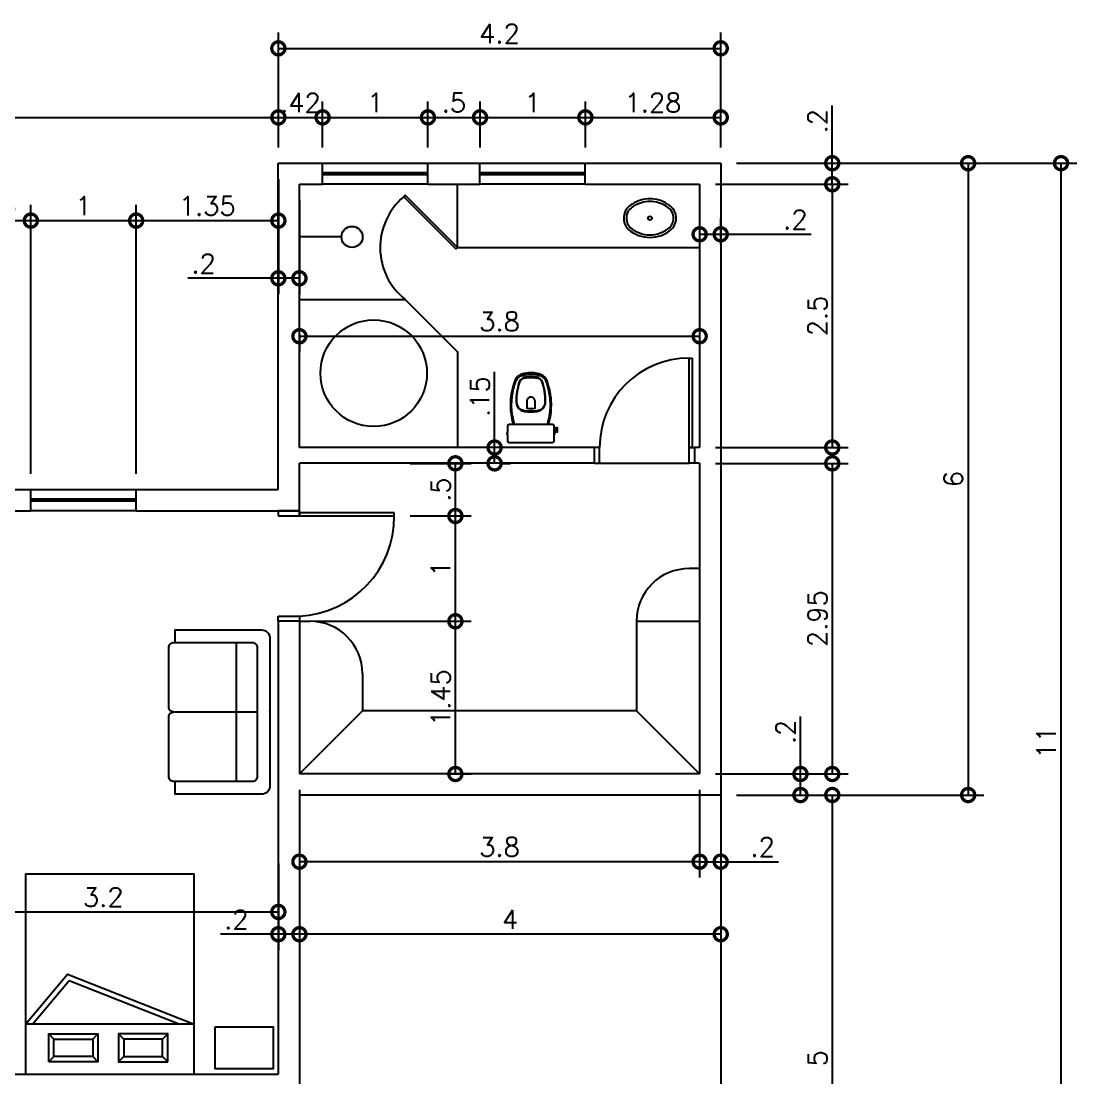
# Model space of a CAD drawing. Extents: x 0 to 62.2, y 0 to 29.7.
# Drawn here: x 12 to 22.03, y 5.88 to 15.92 of the extents above; entities that cross this region are included whole.
import ezdxf

# ---------------------------------------------------------------- set-up
doc = ezdxf.new("R2010")
doc.units = 0
doc.header["$LTSCALE"] = 2
doc.header["$MEASUREMENT"] = 0
doc.layers.get('0').update_dxf_attribs({"linetype": 'CONTINUOUS'})
doc.layers.get('DEFPOINTS').update_dxf_attribs({"linetype": 'CONTINUOUS'})
for name, color, linetype in [('BANCADA', 3, 'CONTINUOUS'), ('DIM1', 1, 'CONTINUOUS'), ('DIM100', 1, 'CONTINUOUS'), ('EQUIP', 9, 'CONTINUOUS'), ('JANELAS', 4, 'CONTINUOUS'), ('PAREDE', 7, 'CONTINUOUS'), ('PORTAS', 2, 'CONTINUOUS')]:
    doc.layers.add(name, color=color, linetype=linetype)
doc.styles.add('CLICKAD', font='romans.shx')
doc.dimstyles.new('CLICKAD', dxfattribs={"dimscale": 0.1, "dimtxt": 1.8, "dimasz": 2.5, "dimexe": 1.5, "dimexo": 1.5, "dimgap": 0.5, "dimtad": 1, "dimzin": 12, "dimtxsty": 'CLICKAD', "dimblk1": 'DOTSMALL', "dimblk2": 'DOTSMALL', "dimsah": 1, "dimcen": 1, "dimclrt": 3, "dimazin": 3, "dimtp": 0.01, "dimtm": 0.02, "dimtfac": 1, "dimtmove": 0, "dimatfit": 3, "dimtolj": 1, "dimtzin": 0})

# ---------------------------------------------------------------- blocks, each defined once
blk = doc.blocks.new('_DOTSMALL')
at = {"color": 0, "linetype": 'BYBLOCK', "ltscale": 0.05, "const_width": 0.5}
blk.add_lwpolyline([(-0.0625, 0, 1), (0.0625, 0, 1)], format="xyb", close=True, dxfattribs=at)
blk = doc.blocks.new('*D207')
at = {"layer": 'DEFPOINTS', "color": 0}
for p in [(18.645, 14.57), (19.704, 14.57), (18.445, 14.37)]:
    blk.add_point(p, dxfattribs=at)
at = {"layer": 'DIM1', "color": 0}
for p, q in [((19.704, 14.57), (19.704, 15.117)), ((18.795, 14.57), (19.854, 14.57)), ((19.704, 14.37), (19.704, 14.57)), ((18.595, 14.37), (19.854, 14.37))]:
    blk.add_line(p, q, dxfattribs=at)
at = {"layer": 'DIM1', "color": 0, "xscale": 0.25, "yscale": 0.25, "zscale": 0.25}
for p, rotation in [((19.704, 14.57), 90), ((19.704, 14.37), 270)]:
    blk.add_blockref('_DOTSMALL', p, dxfattribs=dict(at, rotation=rotation))
at = {"layer": 'DIM1', "color": 3, "insert": (19.564, 14.969), "char_height": 0.18, "attachment_point": 5, "rotation": 90, "style": 'CLICKAD'}
blk.add_mtext('\\A1;.2', dxfattribs=at)
blk = doc.blocks.new('*D37')
at = {"color": 0, "linetype": 'BYBLOCK', "ltscale": 0.05}
for p, q in [((17.36, 13.099), (17.36, 13.534)), ((18.645, 13.099), (18.645, 13.534)), ((17.36, 13.384), (18.645, 13.384))]:
    blk.add_line(p, q, dxfattribs=at)
at = {"layer": 'DEFPOINTS', "color": 0, "linetype": 'BYBLOCK', "ltscale": 0.05}
for p in [(18.645, 13.384), (17.36, 12.949), (18.645, 12.949)]:
    blk.add_point(p, dxfattribs=at)
at = {"color": 0, "linetype": 'BYBLOCK', "ltscale": 0.05, "xscale": 0.25, "yscale": 0.25, "zscale": 0.25, "rotation": 180}
blk.add_blockref('_DOTSMALL', (17.36, 13.384), dxfattribs=at)
at = {"color": 0, "linetype": 'BYBLOCK', "ltscale": 0.05, "xscale": 0.25, "yscale": 0.25, "zscale": 0.25}
blk.add_blockref('_DOTSMALL', (18.645, 13.384), dxfattribs=at)
at = {"color": 3, "linetype": 'BYBLOCK', "ltscale": 0.05, "insert": (18.002, 13.524), "char_height": 0.18, "attachment_point": 5, "style": 'CLICKAD'}
blk.add_mtext('\\A1;1.28', dxfattribs=at)
blk = doc.blocks.new('*D36')
at = {"color": 0, "linetype": 'BYBLOCK', "ltscale": 0.05}
for p, q in [((16.36, 13.099), (16.36, 13.534)), ((17.36, 13.099), (17.36, 13.534)), ((16.36, 13.384), (17.36, 13.384))]:
    blk.add_line(p, q, dxfattribs=at)
at = {"layer": 'DEFPOINTS', "color": 0, "linetype": 'BYBLOCK', "ltscale": 0.05}
for p in [(17.36, 13.384), (16.36, 12.949), (17.36, 12.949)]:
    blk.add_point(p, dxfattribs=at)
at = {"color": 0, "linetype": 'BYBLOCK', "ltscale": 0.05, "xscale": 0.25, "yscale": 0.25, "zscale": 0.25, "rotation": 180}
blk.add_blockref('_DOTSMALL', (16.36, 13.384), dxfattribs=at)
at = {"color": 0, "linetype": 'BYBLOCK', "ltscale": 0.05, "xscale": 0.25, "yscale": 0.25, "zscale": 0.25}
blk.add_blockref('_DOTSMALL', (17.36, 13.384), dxfattribs=at)
at = {"color": 3, "linetype": 'BYBLOCK', "ltscale": 0.05, "insert": (16.86, 13.524), "char_height": 0.18, "attachment_point": 5, "style": 'CLICKAD'}
blk.add_mtext('\\A1;1', dxfattribs=at)
blk = doc.blocks.new('*D35')
at = {"color": 0, "linetype": 'BYBLOCK', "ltscale": 0.05}
for p, q in [((15.865, 13.099), (15.865, 13.534)), ((16.36, 13.099), (16.36, 13.534)), ((15.865, 13.384), (16.36, 13.384))]:
    blk.add_line(p, q, dxfattribs=at)
at = {"layer": 'DEFPOINTS', "color": 0, "linetype": 'BYBLOCK', "ltscale": 0.05}
for p in [(16.36, 13.384), (15.865, 12.949), (16.36, 12.949)]:
    blk.add_point(p, dxfattribs=at)
at = {"color": 0, "linetype": 'BYBLOCK', "ltscale": 0.05, "xscale": 0.25, "yscale": 0.25, "zscale": 0.25, "rotation": 180}
blk.add_blockref('_DOTSMALL', (15.865, 13.384), dxfattribs=at)
at = {"color": 0, "linetype": 'BYBLOCK', "ltscale": 0.05, "xscale": 0.25, "yscale": 0.25, "zscale": 0.25}
blk.add_blockref('_DOTSMALL', (16.36, 13.384), dxfattribs=at)
at = {"color": 3, "linetype": 'BYBLOCK', "ltscale": 0.05, "insert": (16.112, 13.524), "char_height": 0.18, "attachment_point": 5, "style": 'CLICKAD'}
blk.add_mtext('\\A1;.5', dxfattribs=at)
blk = doc.blocks.new('*D34')
at = {"color": 0, "linetype": 'BYBLOCK', "ltscale": 0.05}
for p, q in [((14.865, 13.099), (14.865, 13.534)), ((15.865, 13.099), (15.865, 13.534)), ((14.865, 13.384), (15.865, 13.384))]:
    blk.add_line(p, q, dxfattribs=at)
at = {"layer": 'DEFPOINTS', "color": 0, "linetype": 'BYBLOCK', "ltscale": 0.05}
for p in [(15.865, 13.384), (14.865, 12.949), (15.865, 12.949)]:
    blk.add_point(p, dxfattribs=at)
at = {"color": 0, "linetype": 'BYBLOCK', "ltscale": 0.05, "xscale": 0.25, "yscale": 0.25, "zscale": 0.25, "rotation": 180}
blk.add_blockref('_DOTSMALL', (14.865, 13.384), dxfattribs=at)
at = {"color": 0, "linetype": 'BYBLOCK', "ltscale": 0.05, "xscale": 0.25, "yscale": 0.25, "zscale": 0.25}
blk.add_blockref('_DOTSMALL', (15.865, 13.384), dxfattribs=at)
at = {"color": 3, "linetype": 'BYBLOCK', "ltscale": 0.05, "insert": (15.365, 13.524), "char_height": 0.18, "attachment_point": 5, "style": 'CLICKAD'}
blk.add_mtext('\\A1;1', dxfattribs=at)
blk = doc.blocks.new('*D33')
at = {"color": 0, "linetype": 'BYBLOCK', "ltscale": 0.05}
for p, q in [((14.445, 14.72), (14.445, 15.155)), ((14.865, 14.72), (14.865, 15.155)), ((14.445, 15.005), (14.865, 15.005))]:
    blk.add_line(p, q, dxfattribs=at)
at = {"layer": 'DEFPOINTS', "color": 0, "linetype": 'BYBLOCK', "ltscale": 0.05}
for p in [(14.865, 15.005), (14.445, 14.57), (14.865, 14.57)]:
    blk.add_point(p, dxfattribs=at)
at = {"color": 0, "linetype": 'BYBLOCK', "ltscale": 0.05, "xscale": 0.25, "yscale": 0.25, "zscale": 0.25, "rotation": 180}
blk.add_blockref('_DOTSMALL', (14.445, 15.005), dxfattribs=at)
at = {"color": 0, "linetype": 'BYBLOCK', "ltscale": 0.05, "xscale": 0.25, "yscale": 0.25, "zscale": 0.25}
blk.add_blockref('_DOTSMALL', (14.865, 15.005), dxfattribs=at)
at = {"color": 3, "linetype": 'BYBLOCK', "ltscale": 0.05, "insert": (14.655, 15.145), "char_height": 0.18, "attachment_point": 5, "style": 'CLICKAD'}
blk.add_mtext('\\A1;.42', dxfattribs=at)
blk = doc.blocks.new('*D210')
at = {"layer": 'DEFPOINTS', "color": 0}
for p in [(14.445, 15.005), (14.445, 14.57), (7.345, 13.07)]:
    blk.add_point(p, dxfattribs=at)
at = {"layer": 'DIM1', "color": 0}
for p, q in [((7.345, 13.22), (7.345, 15.155)), ((14.445, 14.72), (14.445, 15.155)), ((7.345, 15.005), (14.445, 15.005))]:
    blk.add_line(p, q, dxfattribs=at)
at = {"layer": 'DIM1', "color": 0, "xscale": 0.25, "yscale": 0.25, "zscale": 0.25, "rotation": 180}
blk.add_blockref('_DOTSMALL', (7.345, 15.005), dxfattribs=at)
at = {"layer": 'DIM1', "color": 0, "xscale": 0.25, "yscale": 0.25, "zscale": 0.25}
blk.add_blockref('_DOTSMALL', (14.445, 15.005), dxfattribs=at)
at = {"layer": 'DIM1', "color": 3, "insert": (10.895, 15.145), "char_height": 0.18, "attachment_point": 5, "style": 'CLICKAD'}
blk.add_mtext('\\A1;7.1', dxfattribs=at)
blk = doc.blocks.new('*D27')
at = {"color": 0, "linetype": 'BYBLOCK', "ltscale": 0.05}
for p, q in [((11.595, 9.999), (11.595, 12.554)), ((12.095, 9.999), (12.095, 12.554)), ((11.595, 12.404), (12.095, 12.404))]:
    blk.add_line(p, q, dxfattribs=at)
at = {"layer": 'DEFPOINTS', "color": 0, "linetype": 'BYBLOCK', "ltscale": 0.05}
for p in [(12.095, 12.404), (11.595, 9.849), (12.095, 9.849)]:
    blk.add_point(p, dxfattribs=at)
at = {"color": 0, "linetype": 'BYBLOCK', "ltscale": 0.05, "xscale": 0.25, "yscale": 0.25, "zscale": 0.25, "rotation": 180}
blk.add_blockref('_DOTSMALL', (11.595, 12.404), dxfattribs=at)
at = {"color": 0, "linetype": 'BYBLOCK', "ltscale": 0.05, "xscale": 0.25, "yscale": 0.25, "zscale": 0.25}
blk.add_blockref('_DOTSMALL', (12.095, 12.404), dxfattribs=at)
at = {"color": 3, "linetype": 'BYBLOCK', "ltscale": 0.05, "insert": (11.845, 12.544), "char_height": 0.18, "attachment_point": 5, "style": 'CLICKAD'}
blk.add_mtext('\\A1;.5', dxfattribs=at)
blk = doc.blocks.new('*D58')
at = {"color": 0, "linetype": 'BYBLOCK', "ltscale": 0.05}
for p, q in [((11.245, 6.07), (11.245, 7.61)), ((14.445, 6.07), (14.445, 7.61)), ((11.245, 7.46), (14.445, 7.46))]:
    blk.add_line(p, q, dxfattribs=at)
at = {"layer": 'DEFPOINTS', "color": 0, "linetype": 'BYBLOCK', "ltscale": 0.05}
for p in [(14.445, 7.46), (11.245, 5.92), (14.445, 5.92)]:
    blk.add_point(p, dxfattribs=at)
at = {"color": 0, "linetype": 'BYBLOCK', "ltscale": 0.05, "xscale": 0.25, "yscale": 0.25, "zscale": 0.25, "rotation": 180}
blk.add_blockref('_DOTSMALL', (11.245, 7.46), dxfattribs=at)
at = {"color": 0, "linetype": 'BYBLOCK', "ltscale": 0.05, "xscale": 0.25, "yscale": 0.25, "zscale": 0.25}
blk.add_blockref('_DOTSMALL', (14.445, 7.46), dxfattribs=at)
at = {"color": 3, "linetype": 'BYBLOCK', "ltscale": 0.05, "insert": (12.783, 7.6), "char_height": 0.18, "attachment_point": 5, "style": 'CLICKAD'}
blk.add_mtext('\\A1;3.2', dxfattribs=at)
blk = doc.blocks.new('*D41')
at = {"color": 0, "linetype": 'BYBLOCK', "ltscale": 0.05}
for p, q in [((18.795, 6.949), (19.854, 6.949)), ((19.704, 6.949), (19.704, 1.949)), ((18.795, 1.949), (19.854, 1.949))]:
    blk.add_line(p, q, dxfattribs=at)
at = {"layer": 'DEFPOINTS', "color": 0, "linetype": 'BYBLOCK', "ltscale": 0.05}
for p in [(18.645, 6.949), (18.645, 1.949), (19.704, 1.949)]:
    blk.add_point(p, dxfattribs=at)
at = {"color": 0, "linetype": 'BYBLOCK', "ltscale": 0.05, "xscale": 0.25, "yscale": 0.25, "zscale": 0.25}
for p, rotation in [((19.704, 6.949), 90), ((19.704, 1.949), 270)]:
    blk.add_blockref('_DOTSMALL', p, dxfattribs=dict(at, rotation=rotation))
at = {"color": 3, "linetype": 'BYBLOCK', "ltscale": 0.05, "insert": (19.564, 4.449), "char_height": 0.18, "attachment_point": 5, "rotation": 90, "style": 'CLICKAD'}
blk.add_mtext('\\A1;5', dxfattribs=at)
blk = doc.blocks.new('*D42')
at = {"color": 0, "linetype": 'BYBLOCK', "ltscale": 0.05}
for p, q in [((18.795, 12.949), (22.026, 12.949)), ((21.876, 1.949), (21.876, 12.949)), ((18.795, 1.949), (22.026, 1.949))]:
    blk.add_line(p, q, dxfattribs=at)
at = {"layer": 'DEFPOINTS', "color": 0, "linetype": 'BYBLOCK', "ltscale": 0.05}
for p in [(18.645, 12.949), (21.876, 12.949), (18.645, 1.949)]:
    blk.add_point(p, dxfattribs=at)
at = {"color": 0, "linetype": 'BYBLOCK', "ltscale": 0.05, "xscale": 0.25, "yscale": 0.25, "zscale": 0.25}
for p, rotation in [((21.876, 12.949), 90), ((21.876, 1.949), 270)]:
    blk.add_blockref('_DOTSMALL', p, dxfattribs=dict(at, rotation=rotation))
at = {"color": 3, "linetype": 'BYBLOCK', "ltscale": 0.05, "insert": (21.736, 7.449), "char_height": 0.18, "attachment_point": 5, "rotation": 90, "style": 'CLICKAD'}
blk.add_mtext('\\A1;11', dxfattribs=at)
blk = doc.blocks.new('*D183')
at = {"layer": 'DEFPOINTS', "color": 0}
for p in [(15.545, 11.22), (16.126, 11.22), (14.645, 10.22)]:
    blk.add_point(p, dxfattribs=at)
at = {"layer": 'DIM1', "color": 0}
for p, q in [((15.695, 11.22), (16.276, 11.22)), ((16.126, 10.22), (16.126, 11.22))]:
    blk.add_line(p, q, dxfattribs=at)
at = {"layer": 'DIM1', "color": 0, "xscale": 0.25, "yscale": 0.25, "zscale": 0.25}
for p, rotation in [((16.126, 11.22), 90), ((16.126, 10.22), 270)]:
    blk.add_blockref('_DOTSMALL', p, dxfattribs=dict(at, rotation=rotation))
at = {"layer": 'DIM1', "color": 3, "insert": (15.986, 10.72), "char_height": 0.18, "attachment_point": 5, "rotation": 90, "style": 'CLICKAD'}
blk.add_mtext('\\A1;1', dxfattribs=at)
blk = doc.blocks.new('*D118')
at = {"color": 0, "linetype": 'BYBLOCK', "ltscale": 0.05}
for p, q in [((14.795, 10.22), (16.276, 10.22)), ((16.126, 8.77), (16.126, 10.22)), ((16.046, 8.77), (16.276, 8.77))]:
    blk.add_line(p, q, dxfattribs=at)
at = {"layer": 'DEFPOINTS', "color": 0, "linetype": 'BYBLOCK', "ltscale": 0.05}
for p in [(14.645, 10.22), (16.126, 10.22), (15.896, 8.77)]:
    blk.add_point(p, dxfattribs=at)
at = {"color": 0, "linetype": 'BYBLOCK', "ltscale": 0.05, "xscale": 0.25, "yscale": 0.25, "zscale": 0.25}
for p, rotation in [((16.126, 10.22), 90), ((16.126, 8.77), 270)]:
    blk.add_blockref('_DOTSMALL', p, dxfattribs=dict(at, rotation=rotation))
at = {"color": 3, "linetype": 'BYBLOCK', "ltscale": 0.05, "insert": (15.986, 9.495), "char_height": 0.18, "attachment_point": 5, "rotation": 90, "style": 'CLICKAD'}
blk.add_mtext('\\A1;1.45', dxfattribs=at)
blk = doc.blocks.new('*D208')
at = {"layer": 'DEFPOINTS', "color": 0}
for p in [(18.445, 11.72), (18.445, 8.77), (19.704, 8.77)]:
    blk.add_point(p, dxfattribs=at)
at = {"layer": 'DIM1', "color": 0}
for p, q in [((18.595, 11.72), (19.854, 11.72)), ((19.704, 11.72), (19.704, 8.77)), ((18.595, 8.77), (19.854, 8.77))]:
    blk.add_line(p, q, dxfattribs=at)
at = {"layer": 'DIM1', "color": 0, "xscale": 0.25, "yscale": 0.25, "zscale": 0.25}
for p, rotation in [((19.704, 11.72), 90), ((19.704, 8.77), 270)]:
    blk.add_blockref('_DOTSMALL', p, dxfattribs=dict(at, rotation=rotation))
at = {"layer": 'DIM1', "color": 3, "insert": (19.564, 10.245), "char_height": 0.18, "attachment_point": 5, "rotation": 90, "style": 'CLICKAD'}
blk.add_mtext('\\A1;2.95', dxfattribs=at)
blk = doc.blocks.new('*D39')
at = {"color": 0, "linetype": 'BYBLOCK', "ltscale": 0.05}
for p, q in [((18.795, 12.949), (21.144, 12.949)), ((20.994, 12.949), (20.994, 6.949)), ((18.795, 6.949), (21.144, 6.949))]:
    blk.add_line(p, q, dxfattribs=at)
at = {"layer": 'DEFPOINTS', "color": 0, "linetype": 'BYBLOCK', "ltscale": 0.05}
for p in [(18.645, 12.949), (18.645, 6.949), (20.994, 6.949)]:
    blk.add_point(p, dxfattribs=at)
at = {"color": 0, "linetype": 'BYBLOCK', "ltscale": 0.05, "xscale": 0.25, "yscale": 0.25, "zscale": 0.25}
for p, rotation in [((20.994, 12.949), 90), ((20.994, 6.949), 270)]:
    blk.add_blockref('_DOTSMALL', p, dxfattribs=dict(at, rotation=rotation))
at = {"color": 3, "linetype": 'BYBLOCK', "ltscale": 0.05, "insert": (20.854, 9.949), "char_height": 0.18, "attachment_point": 5, "rotation": 90, "style": 'CLICKAD'}
blk.add_mtext('\\A1;6', dxfattribs=at)
blk = doc.blocks.new('*D119')
at = {"color": 0, "linetype": 'BYBLOCK', "ltscale": 0.05}
for p, q in [((14.645, 8.62), (14.645, 7.787)), ((18.445, 8.62), (18.445, 7.787)), ((18.445, 7.937), (14.645, 7.937))]:
    blk.add_line(p, q, dxfattribs=at)
at = {"layer": 'DEFPOINTS', "color": 0, "linetype": 'BYBLOCK', "ltscale": 0.05}
for p in [(14.645, 8.77), (18.445, 8.77), (14.645, 7.937)]:
    blk.add_point(p, dxfattribs=at)
at = {"color": 0, "linetype": 'BYBLOCK', "ltscale": 0.05, "xscale": 0.25, "yscale": 0.25, "zscale": 0.25, "rotation": 180}
blk.add_blockref('_DOTSMALL', (14.645, 7.937), dxfattribs=at)
at = {"color": 0, "linetype": 'BYBLOCK', "ltscale": 0.05, "xscale": 0.25, "yscale": 0.25, "zscale": 0.25}
blk.add_blockref('_DOTSMALL', (18.445, 7.937), dxfattribs=at)
at = {"color": 3, "linetype": 'BYBLOCK', "ltscale": 0.05, "insert": (16.545, 8.077), "char_height": 0.18, "attachment_point": 5, "style": 'CLICKAD'}
blk.add_mtext('\\A1;3.8', dxfattribs=at)
blk = doc.blocks.new('*D43')
at = {"color": 0, "linetype": 'BYBLOCK', "ltscale": 0.05}
for p, q in [((14.645, 6.799), (14.645, 5.477)), ((18.645, 6.799), (18.645, 5.477)), ((18.645, 5.627), (14.645, 5.627))]:
    blk.add_line(p, q, dxfattribs=at)
at = {"layer": 'DEFPOINTS', "color": 0, "linetype": 'BYBLOCK', "ltscale": 0.05}
for p in [(14.645, 6.949), (18.645, 6.949), (14.645, 5.627)]:
    blk.add_point(p, dxfattribs=at)
at = {"color": 0, "linetype": 'BYBLOCK', "ltscale": 0.05, "xscale": 0.25, "yscale": 0.25, "zscale": 0.25, "rotation": 180}
blk.add_blockref('_DOTSMALL', (14.645, 5.627), dxfattribs=at)
at = {"color": 0, "linetype": 'BYBLOCK', "ltscale": 0.05, "xscale": 0.25, "yscale": 0.25, "zscale": 0.25}
blk.add_blockref('_DOTSMALL', (18.645, 5.627), dxfattribs=at)
at = {"color": 3, "linetype": 'BYBLOCK', "ltscale": 0.05, "insert": (16.645, 5.767), "char_height": 0.18, "attachment_point": 5, "style": 'CLICKAD'}
blk.add_mtext('\\A1;4', dxfattribs=at)
blk = doc.blocks.new('*D44')
at = {"color": 0, "linetype": 'BYBLOCK', "ltscale": 0.05}
for p, q in [((14.645, 6.799), (14.645, 5.477)), ((14.445, 6.299), (14.445, 5.477)), ((14.445, 5.627), (13.897, 5.627)), ((14.645, 5.627), (14.445, 5.627))]:
    blk.add_line(p, q, dxfattribs=at)
at = {"layer": 'DEFPOINTS', "color": 0, "linetype": 'BYBLOCK', "ltscale": 0.05}
for p in [(14.645, 6.949), (14.445, 6.449), (14.445, 5.627)]:
    blk.add_point(p, dxfattribs=at)
at = {"color": 0, "linetype": 'BYBLOCK', "ltscale": 0.05, "xscale": 0.25, "yscale": 0.25, "zscale": 0.25, "rotation": 180}
blk.add_blockref('_DOTSMALL', (14.445, 5.627), dxfattribs=at)
at = {"color": 0, "linetype": 'BYBLOCK', "ltscale": 0.05, "xscale": 0.25, "yscale": 0.25, "zscale": 0.25}
blk.add_blockref('_DOTSMALL', (14.645, 5.627), dxfattribs=at)
at = {"color": 3, "linetype": 'BYBLOCK', "ltscale": 0.05, "insert": (14.046, 5.767), "char_height": 0.18, "attachment_point": 5, "style": 'CLICKAD'}
blk.add_mtext('\\A1;.2', dxfattribs=at)
blk = doc.blocks.new('CAMA')
at = {"ltscale": 0.05}
for p, q in [((0.475, 0.735), (0.89, 0.385)), ((0.116, 0.58), (0.166, 0.53)), ((0.331, 0.53), (0.381, 0.58)), ((0.89, 0.385), (0.475, -0.664)), ((0.166, 0.162), (0.116, 0.112)), ((0.331, 0.162), (0.381, 0.112)), ((0.116, -0.083), (0.166, -0.133)), ((0.331, -0.133), (0.381, -0.083)), ((0.166, -0.501), (0.116, -0.551)), ((0.331, -0.501), (0.381, -0.551))]:
    blk.add_line(p, q, dxfattribs=at)
for points in [[(0, 0.8), (0, -0.8), (1.9, -0.8), (1.9, 0.8)], [(0.116, 0.58), (0.381, 0.58), (0.381, 0.112), (0.116, 0.112)], [(0.166, 0.53), (0.331, 0.53), (0.331, 0.162), (0.166, 0.162)], [(0.116, -0.551), (0.381, -0.551), (0.381, -0.083), (0.116, -0.083)], [(0.166, -0.501), (0.331, -0.501), (0.331, -0.133), (0.166, -0.133)]]:
    blk.add_lwpolyline(points, close=True)
blk.add_lwpolyline([(0.475, 0.8), (0.95, 0.4), (0.475, -0.8)], close=True, dxfattribs=at)
blk = doc.blocks.new('SOFA01P')
for p, q in [((0, -0.12), (0, -0.9199)), ((-0.66, -0.32), (0.66, -0.32))]:
    blk.add_line(p, q)
for points in [[(-0.66, -0.9), (-0.78, -0.9), (-0.78, -0.08, -0.4142136), (-0.7, 0), (0.7, 0, -0.4142136), (0.78, -0.08), (0.78, -0.9), (0.66, -0.9)], [(0, -0.15), (0, -0.91, -0.4142136), (-0.05, -0.96), (-0.61, -0.96, -0.4142136), (-0.66, -0.91), (-0.66, -0.17, -0.4142136), (-0.61, -0.12), (0.61, -0.12, -0.4142136), (0.66, -0.17), (0.66, -0.91, -0.4142136), (0.61, -0.96), (0.049, -0.96, -0.4142136), (-0.001, -0.91)]]:
    blk.add_lwpolyline(points, format="xyb")
blk.add_point((-0.0005, 0))
blk = doc.blocks.new('*D45')
at = {"color": 0, "linetype": 'BYBLOCK', "ltscale": 0.05}
for p, q in [((18.445, 6.999), (18.445, 6.166)), ((18.645, 6.799), (18.645, 6.166)), ((18.445, 6.316), (18.645, 6.316)), ((18.645, 6.316), (19.192, 6.316))]:
    blk.add_line(p, q, dxfattribs=at)
at = {"layer": 'DEFPOINTS', "color": 0, "linetype": 'BYBLOCK', "ltscale": 0.05}
for p in [(18.445, 7.149), (18.645, 6.949), (18.645, 6.316)]:
    blk.add_point(p, dxfattribs=at)
at = {"color": 0, "linetype": 'BYBLOCK', "ltscale": 0.05, "xscale": 0.25, "yscale": 0.25, "zscale": 0.25, "rotation": 180}
blk.add_blockref('_DOTSMALL', (18.445, 6.316), dxfattribs=at)
at = {"color": 0, "linetype": 'BYBLOCK', "ltscale": 0.05, "xscale": 0.25, "yscale": 0.25, "zscale": 0.25}
blk.add_blockref('_DOTSMALL', (18.645, 6.316), dxfattribs=at)
at = {"color": 3, "linetype": 'BYBLOCK', "ltscale": 0.05, "insert": (19.043, 6.456), "char_height": 0.18, "attachment_point": 5, "style": 'CLICKAD'}
blk.add_mtext('\\A1;.2', dxfattribs=at)
blk = doc.blocks.new('*D40')
at = {"color": 0, "linetype": 'BYBLOCK', "ltscale": 0.05}
for p, q in [((19.402, 8.77), (19.402, 9.317)), ((18.595, 8.77), (19.552, 8.77)), ((19.402, 8.57), (19.402, 8.77)), ((18.795, 8.57), (19.552, 8.57))]:
    blk.add_line(p, q, dxfattribs=at)
at = {"layer": 'DEFPOINTS', "color": 0, "linetype": 'BYBLOCK', "ltscale": 0.05}
for p in [(18.445, 8.77), (18.645, 8.57), (19.402, 8.57)]:
    blk.add_point(p, dxfattribs=at)
at = {"color": 0, "linetype": 'BYBLOCK', "ltscale": 0.05, "xscale": 0.25, "yscale": 0.25, "zscale": 0.25}
for p, rotation in [((19.402, 8.77), 90), ((19.402, 8.57), 270)]:
    blk.add_blockref('_DOTSMALL', p, dxfattribs=dict(at, rotation=rotation))
at = {"color": 3, "linetype": 'BYBLOCK', "ltscale": 0.05, "insert": (19.262, 9.169), "char_height": 0.18, "attachment_point": 5, "rotation": 90, "style": 'CLICKAD'}
blk.add_mtext('\\A1;.2', dxfattribs=at)
blk = doc.blocks.new('*D107')
at = {"color": 0, "linetype": 'BYBLOCK', "ltscale": 0.05}
for p, q in [((16.498, 11.87), (16.498, 12.589)), ((16.498, 11.72), (16.498, 11.87)), ((16.544, 11.72), (16.648, 11.72))]:
    blk.add_line(p, q, dxfattribs=at)
at = {"layer": 'DEFPOINTS', "color": 0, "linetype": 'BYBLOCK', "ltscale": 0.05}
for p in [(16.498, 11.87), (16.394, 11.72), (16.498, 11.72)]:
    blk.add_point(p, dxfattribs=at)
at = {"color": 0, "linetype": 'BYBLOCK', "ltscale": 0.05, "xscale": 0.25, "yscale": 0.25, "zscale": 0.25}
for p, rotation in [((16.498, 11.87), 90), ((16.498, 11.72), 270)]:
    blk.add_blockref('_DOTSMALL', p, dxfattribs=dict(at, rotation=rotation))
at = {"color": 3, "linetype": 'BYBLOCK', "ltscale": 0.05, "insert": (16.358, 12.354), "char_height": 0.18, "attachment_point": 5, "rotation": 90, "style": 'CLICKAD'}
blk.add_mtext('\\A1;.15', dxfattribs=at)
blk = doc.blocks.new('*D38')
at = {"color": 0, "linetype": 'BYBLOCK', "ltscale": 0.05}
for p, q in [((14.645, 12.944), (14.645, 12.777)), ((14.645, 12.927), (18.445, 12.927)), ((18.445, 12.914), (18.445, 12.777))]:
    blk.add_line(p, q, dxfattribs=at)
at = {"layer": 'DEFPOINTS', "color": 0, "linetype": 'BYBLOCK', "ltscale": 0.05}
for p in [(14.645, 13.094), (18.445, 13.064), (18.445, 12.927)]:
    blk.add_point(p, dxfattribs=at)
at = {"color": 0, "linetype": 'BYBLOCK', "ltscale": 0.05, "xscale": 0.25, "yscale": 0.25, "zscale": 0.25, "rotation": 180}
blk.add_blockref('_DOTSMALL', (14.645, 12.927), dxfattribs=at)
at = {"color": 0, "linetype": 'BYBLOCK', "ltscale": 0.05, "xscale": 0.25, "yscale": 0.25, "zscale": 0.25}
blk.add_blockref('_DOTSMALL', (18.445, 12.927), dxfattribs=at)
at = {"color": 3, "linetype": 'BYBLOCK', "ltscale": 0.05, "insert": (16.545, 13.067), "char_height": 0.18, "attachment_point": 5, "style": 'CLICKAD'}
blk.add_mtext('\\A1;3.8', dxfattribs=at)
blk = doc.blocks.new('*D28')
at = {"color": 0, "linetype": 'BYBLOCK', "ltscale": 0.05}
for p, q in [((12.095, 9.999), (12.095, 12.554)), ((13.095, 9.999), (13.095, 12.554)), ((12.095, 12.404), (13.095, 12.404))]:
    blk.add_line(p, q, dxfattribs=at)
at = {"layer": 'DEFPOINTS', "color": 0, "linetype": 'BYBLOCK', "ltscale": 0.05}
for p in [(13.095, 12.404), (12.095, 9.849), (13.095, 9.849)]:
    blk.add_point(p, dxfattribs=at)
at = {"color": 0, "linetype": 'BYBLOCK', "ltscale": 0.05, "xscale": 0.25, "yscale": 0.25, "zscale": 0.25, "rotation": 180}
blk.add_blockref('_DOTSMALL', (12.095, 12.404), dxfattribs=at)
at = {"color": 0, "linetype": 'BYBLOCK', "ltscale": 0.05, "xscale": 0.25, "yscale": 0.25, "zscale": 0.25}
blk.add_blockref('_DOTSMALL', (13.095, 12.404), dxfattribs=at)
at = {"color": 3, "linetype": 'BYBLOCK', "ltscale": 0.05, "insert": (12.595, 12.544), "char_height": 0.18, "attachment_point": 5, "style": 'CLICKAD'}
blk.add_mtext('\\A1;1', dxfattribs=at)
blk = doc.blocks.new('*D204')
at = {"layer": 'DEFPOINTS', "color": 0}
for p in [(14.445, 14.57), (14.445, 14.025), (13.095, 11.47)]:
    blk.add_point(p, dxfattribs=at)
at = {"layer": 'DIM1', "color": 0}
for p, q in [((14.445, 14.42), (14.445, 13.875)), ((13.095, 11.62), (13.095, 14.175)), ((13.095, 14.025), (14.445, 14.025))]:
    blk.add_line(p, q, dxfattribs=at)
at = {"layer": 'DIM1', "color": 0, "xscale": 0.25, "yscale": 0.25, "zscale": 0.25, "rotation": 180}
blk.add_blockref('_DOTSMALL', (13.095, 14.025), dxfattribs=at)
at = {"layer": 'DIM1', "color": 0, "xscale": 0.25, "yscale": 0.25, "zscale": 0.25}
blk.add_blockref('_DOTSMALL', (14.445, 14.025), dxfattribs=at)
at = {"layer": 'DIM1', "color": 3, "insert": (13.77, 14.165), "char_height": 0.18, "attachment_point": 5, "style": 'CLICKAD'}
blk.add_mtext('\\A1;1.35', dxfattribs=at)
blk = doc.blocks.new('*D184')
at = {"layer": 'DEFPOINTS', "color": 0}
for p in [(15.545, 11.72), (16.126, 11.72), (15.545, 11.22)]:
    blk.add_point(p, dxfattribs=at)
at = {"layer": 'DIM1', "color": 0}
for p, q in [((15.695, 11.72), (16.276, 11.72)), ((16.126, 11.22), (16.126, 11.72))]:
    blk.add_line(p, q, dxfattribs=at)
at = {"layer": 'DIM1', "color": 0, "xscale": 0.25, "yscale": 0.25, "zscale": 0.25}
for p, rotation in [((16.126, 11.72), 90), ((16.126, 11.22), 270)]:
    blk.add_blockref('_DOTSMALL', p, dxfattribs=dict(at, rotation=rotation))
at = {"layer": 'DIM1', "color": 3, "insert": (15.986, 11.47), "char_height": 0.18, "attachment_point": 5, "rotation": 90, "style": 'CLICKAD'}
blk.add_mtext('\\A1;.5', dxfattribs=at)
blk = doc.blocks.new('*D205')
at = {"layer": 'DEFPOINTS', "color": 0}
for p in [(14.445, 14.57), (14.645, 14.37), (14.645, 13.477)]:
    blk.add_point(p, dxfattribs=at)
at = {"layer": 'DIM1', "color": 0}
for p, q in [((14.445, 14.42), (14.445, 13.327)), ((14.645, 14.22), (14.645, 13.327)), ((14.445, 13.477), (13.586, 13.477)), ((14.645, 13.477), (14.445, 13.477))]:
    blk.add_line(p, q, dxfattribs=at)
at = {"layer": 'DIM1', "color": 0, "xscale": 0.25, "yscale": 0.25, "zscale": 0.25, "rotation": 180}
blk.add_blockref('_DOTSMALL', (14.445, 13.477), dxfattribs=at)
at = {"layer": 'DIM1', "color": 0, "xscale": 0.25, "yscale": 0.25, "zscale": 0.25}
blk.add_blockref('_DOTSMALL', (14.645, 13.477), dxfattribs=at)
at = {"layer": 'DIM1', "color": 3, "insert": (13.735, 13.617), "char_height": 0.18, "attachment_point": 5, "style": 'CLICKAD'}
blk.add_mtext('\\A1;.2', dxfattribs=at)
blk = doc.blocks.new('*D209')
at = {"layer": 'DEFPOINTS', "color": 0}
for p in [(18.445, 14.37), (18.445, 11.87), (19.704, 11.87)]:
    blk.add_point(p, dxfattribs=at)
at = {"layer": 'DIM1', "color": 0}
for p, q in [((18.595, 14.37), (19.854, 14.37)), ((19.704, 14.37), (19.704, 11.87)), ((18.595, 11.87), (19.854, 11.87))]:
    blk.add_line(p, q, dxfattribs=at)
at = {"layer": 'DIM1', "color": 0, "xscale": 0.25, "yscale": 0.25, "zscale": 0.25}
for p, rotation in [((19.704, 14.37), 90), ((19.704, 11.87), 270)]:
    blk.add_blockref('_DOTSMALL', p, dxfattribs=dict(at, rotation=rotation))
at = {"layer": 'DIM1', "color": 3, "insert": (19.564, 13.12), "char_height": 0.18, "attachment_point": 5, "rotation": 90, "style": 'CLICKAD'}
blk.add_mtext('\\A1;2.5', dxfattribs=at)
blk = doc.blocks.new('BAC05P')
for points in [[(0.17, 0), (0.17, 0.205, 0.059373), (0.169, 0.21, 0.333509), (0.154, 0.222), (0.135, 0.222), (0.104, 0.222), (0.094, 0.222), (0.094, 0.225, 0.252251), (0.094, 0.225, 0.160103), (0.085, 0.228, 0.160103), (0.076, 0.225, 0.252251), (0.076, 0.225), (0.076, 0.222), (0.017, 0.222, 0.327853), (0, 0.207, 0.087637), (0, 0.204), (0, 0), (0, -0.204, 0.087637), (0, -0.207, 0.327853), (0.017, -0.222), (0.076, -0.222), (0.076, -0.225, 0.252251), (0.076, -0.225, 0.160103), (0.085, -0.228, 0.160103), (0.094, -0.225, 0.252251), (0.094, -0.225), (0.094, -0.222), (0.104, -0.222), (0.104, -0.236), (0.102, -0.236), (0.102, -0.252), (0.12, -0.252), (0.138, -0.252), (0.138, -0.236), (0.135, -0.236), (0.135, -0.222), (0.154, -0.222, 0.333509), (0.169, -0.21, 0.059373), (0.17, -0.205)], [(0.291, 0, 0.041331), (0.296, -0.061, 0.129345), (0.313, -0.104, 0.234638), (0.385, -0.14, 0.044666), (0.486, -0.132, 0.031515), (0.566, -0.114, 0.151063), (0.599, -0.095, 0.148094), (0.619, -0.059, 0.031073), (0.621, -0.045, 0.035055), (0.626, 0, 0.035055), (0.621, 0.045, 0.031073), (0.619, 0.059, 0.148094), (0.599, 0.095, 0.151063), (0.566, 0.114, 0.031515), (0.486, 0.132, 0.044666), (0.385, 0.14, 0.234638), (0.313, 0.104, 0.129345), (0.296, 0.061, 0.041331)], [(0.297, 0, -0.041434), (0.301, 0.06, -0.129651), (0.317, 0.1, -0.234583), (0.385, 0.134, -0.044678), (0.485, 0.126, -0.031614), (0.565, 0.108, -0.152477), (0.595, 0.091, -0.148725), (0.613, 0.057, -0.031624), (0.615, 0.044, -0.035113), (0.619, 0, -0.035113), (0.615, -0.044, -0.031624), (0.613, -0.057, -0.148725), (0.595, -0.091, -0.152477), (0.565, -0.108, -0.031614), (0.485, -0.126, -0.044678), (0.385, -0.134, -0.234583), (0.317, -0.1, -0.129651), (0.301, -0.06, -0.041434)], [(0.391, -0.04, 0.164444), (0.415, -0.032, 0.245936), (0.43, 0, 0.245936), (0.415, 0.032, 0.164444), (0.391, 0.04), (0.326, 0.04, 0.108885), (0.326, -0.04)]]:
    blk.add_lwpolyline(points, format="xyb", close=True)
for points in [[(0.076, 0.222), (0.094, 0.222)], [(0.093, 0.225), (0.085, 0.225), (0.077, 0.225)], [(0.076, -0.222), (0.094, -0.222)], [(0.093, -0.225), (0.085, -0.225), (0.077, -0.225)], [(0.104, -0.222), (0.135, -0.222)], [(0.104, -0.236), (0.12, -0.236), (0.135, -0.236)]]:
    blk.add_lwpolyline(points)
for points in [[(0.17, -0.167, -0.003882), (0.205, -0.177, 0.024258), (0.285, -0.191, 0.02486), (0.335, -0.194, 0.033324), (0.385, -0.194, 0.02486), (0.425, -0.191, 0.012268), (0.475, -0.184, 0.015806), (0.525, -0.172, 0.026699), (0.575, -0.157, 0.021919), (0.595, -0.149, 0.174675), (0.643, -0.1, 0.045452), (0.653, -0.07, 0.022856), (0.656, -0.057, 0.041289), (0.66, -0.03, 0.052091), (0.661, -0.023, 0.04333), (0.661, 0, 0.04333), (0.661, 0.023, 0.052091), (0.66, 0.03, 0.041289), (0.656, 0.057, 0.022856), (0.653, 0.07, 0.045452), (0.643, 0.1, 0.174675), (0.595, 0.149, 0.021919), (0.575, 0.157, 0.026699), (0.525, 0.172, 0.015806), (0.475, 0.184, 0.012268), (0.425, 0.191, 0.02486), (0.385, 0.194, 0.033324), (0.335, 0.194, 0.02486), (0.285, 0.191, 0.024258), (0.205, 0.177, -0.003882), (0.17, 0.167)], [(0.173, 0.155, 0.003849), (0.208, 0.165, -0.027799), (0.298, 0.18, -0.018883), (0.336, 0.183, -0.033646), (0.384, 0.182, -0.016781), (0.411, 0.18, -0.015438), (0.473, 0.172, -0.023716), (0.546, 0.154, -0.013571), (0.571, 0.146, -0.02186), (0.59, 0.139, -0.173345), (0.633, 0.095, -0.045814), (0.641, 0.067, -0.024058), (0.644, 0.055, -0.042614), (0.648, 0.029, -0.066108), (0.649, 0.023, -0.047154), (0.649, 0, -0.047154), (0.649, -0.023, -0.066108), (0.648, -0.029, -0.042614), (0.644, -0.055, -0.024058), (0.641, -0.067, -0.045814), (0.633, -0.095, -0.173345), (0.59, -0.139, -0.02186), (0.571, -0.146, -0.013571), (0.546, -0.154, -0.023716), (0.473, -0.172, -0.015438), (0.411, -0.18, -0.016781), (0.384, -0.182, -0.033646), (0.336, -0.183, -0.018883), (0.298, -0.18, -0.027799), (0.208, -0.165, 0.003849), (0.173, -0.155)]]:
    blk.add_lwpolyline(points, format="xyb")
blk = doc.blocks.new('*D206')
at = {"layer": 'DEFPOINTS', "color": 0}
for p in [(18.445, 14.37), (18.645, 13.895), (18.645, 13.65)]:
    blk.add_point(p, dxfattribs=at)
at = {"layer": 'DIM1', "color": 0}
for p, q in [((18.445, 14.22), (18.445, 13.745)), ((18.645, 13.8), (18.645, 14.045)), ((18.445, 13.895), (18.645, 13.895)), ((18.645, 13.895), (19.503, 13.895))]:
    blk.add_line(p, q, dxfattribs=at)
at = {"layer": 'DIM1', "color": 0, "xscale": 0.25, "yscale": 0.25, "zscale": 0.25, "rotation": 180}
blk.add_blockref('_DOTSMALL', (18.445, 13.895), dxfattribs=at)
at = {"layer": 'DIM1', "color": 0, "xscale": 0.25, "yscale": 0.25, "zscale": 0.25}
blk.add_blockref('_DOTSMALL', (18.645, 13.895), dxfattribs=at)
at = {"layer": 'DIM1', "color": 3, "insert": (19.354, 14.035), "char_height": 0.18, "attachment_point": 5, "style": 'CLICKAD'}
blk.add_mtext('\\A1;.2', dxfattribs=at)
blk = doc.blocks.new('CUBA01P')
blk.add_circle((0, 0), 0.018)
for centre, radius, start, end in [((-0.071, -0.03), 0.191, 120.725, 141.4841), ((-0.071, -0.03), 0.166, 120.5755, 141.2533), ((-0.002, -0.124), 0.307, 89.5504, 122.7375), ((-0.002, -0.124), 0.282, 89.5504, 122.828), ((0.002, -0.124), 0.307, 57.2625, 90.4496), ((0.002, -0.124), 0.282, 57.172, 90.4496), ((0.071, -0.03), 0.166, 38.7467, 59.4245), ((0.071, -0.03), 0.191, 38.5159, 59.275), ((-0.097, 0.001), 0.152, 174.4524, 224.3819), ((-0.091, -0.004), 0.159, 144.5232, 173.1767), ((-0.091, -0.004), 0.134, 144.8047, 173.0573), ((-0.097, 0.001), 0.127, 174.578, 224.0021), ((0.097, 0.001), 0.127, 315.9979, 5.422), ((0.091, -0.004), 0.134, 6.9427, 35.1953), ((0.097, 0.001), 0.152, 315.6181, 5.5476), ((0.091, -0.004), 0.159, 6.8233, 35.4768), ((-0.002, 0.123), 0.281, 228.5041, 270.4838), ((0.002, 0.123), 0.281, 269.5162, 311.4959), ((-0.002, 0.123), 0.306, 228.3244, 270.4838), ((0.002, 0.123), 0.306, 269.5162, 311.6756)]:
    blk.add_arc(centre, radius, start, end)
blk = doc.blocks.new('*D164')
at = {"layer": 'DEFPOINTS', "color": 0}
for p in [(18.645, 15.661), (18.645, 14.72), (14.445, 14.57)]:
    blk.add_point(p, dxfattribs=at)
at = {"layer": 'DIM100', "color": 0}
for p, q in [((14.445, 14.72), (14.445, 15.811)), ((18.645, 14.87), (18.645, 15.811)), ((14.445, 15.661), (18.645, 15.661))]:
    blk.add_line(p, q, dxfattribs=at)
at = {"layer": 'DIM100', "color": 0, "xscale": 0.25, "yscale": 0.25, "zscale": 0.25, "rotation": 180}
blk.add_blockref('_DOTSMALL', (14.445, 15.661), dxfattribs=at)
at = {"layer": 'DIM100', "color": 0, "xscale": 0.25, "yscale": 0.25, "zscale": 0.25}
blk.add_blockref('_DOTSMALL', (18.645, 15.661), dxfattribs=at)
at = {"layer": 'DIM100', "color": 3, "insert": (16.545, 15.801), "char_height": 0.18, "attachment_point": 5, "style": 'CLICKAD'}
blk.add_mtext('\\A1;4.2', dxfattribs=at)

msp = doc.modelspace()

# ---------------------------------------------------------------- linework, layer by layer
at = {"layer": 'BANCADA'}
msp.add_line((16.1445, 13.7701), (18.4445, 13.7701), dxfattribs=at)
at = {"layer": 'EQUIP'}
for p, q in [((16.1445, 13.7701), (16.1445, 14.3701)), ((15.0445, 13.8701), (14.6445, 13.8701)), ((18.4445, 10.7201), (18.3445, 10.7201)), ((14.6445, 10.2201), (14.7445, 10.2201)), ((17.8445, 10.2201), (17.8445, 9.3701)), ((17.8445, 10.2201), (18.4445, 10.2201)), ((15.2445, 9.7201), (15.2445, 9.3701)), ((15.2445, 9.3701), (14.6445, 8.7701)), ((17.8445, 9.3701), (15.2445, 9.3701)), ((17.8445, 9.3701), (18.4445, 8.7701))]:
    msp.add_line(p, q, dxfattribs=at)
for points in [[(16.1445, 13.7701), (16.1304, 13.756), (15.6354, 14.2509), (15.6495, 14.2651)], [(13.8445, 6.3701), (14.3945, 6.3701), (14.3945, 5.9701), (13.8445, 5.9701)]]:
    msp.add_lwpolyline(points, close=True, dxfattribs=at)
msp.add_lwpolyline([(14.6445, 13.2751), (15.6495, 13.2751), (16.1445, 12.7802), (16.1445, 11.8701)], dxfattribs=at)
for centre, radius in [((15.1445, 13.8701), 0.1), ((15.3504, 12.576), 0.5059)]:
    msp.add_circle(centre, radius, dxfattribs=at)
for centre, radius, start, end in [((16.0427, 13.7688), 0.6311, 130.19039, 231.47024), ((18.3445, 10.2201), 0.5, 90, 180), ((14.7445, 9.7201), 0.5, 0, 90)]:
    msp.add_arc(centre, radius, start, end, dxfattribs=at)
at = {"layer": 'JANELAS'}
for p, q in [((14.8645, 14.5701), (15.8645, 14.5701)), ((16.3595, 14.5702), (17.3595, 14.5702)), ((15.8645, 14.4801), (14.8645, 14.4801)), ((15.8645, 14.4601), (14.8645, 14.4601)), ((17.3595, 14.4802), (16.3595, 14.4802)), ((17.3595, 14.4602), (16.3595, 14.4602)), ((15.8645, 14.3701), (14.8645, 14.3701)), ((17.3595, 14.3702), (16.3595, 14.3702)), ((12.0945, 11.4701), (13.0945, 11.4701)), ((13.0945, 11.3801), (12.0945, 11.3801)), ((13.0945, 11.3601), (12.0945, 11.3601)), ((13.0945, 11.2701), (12.0945, 11.2701))]:
    msp.add_line(p, q, dxfattribs=at)
at = {"layer": 'PAREDE'}
for p, q in [((14.4445, 11.4701), (14.4445, 14.5701)), ((14.4445, 14.5701), (14.8645, 14.5701)), ((14.8645, 14.3701), (14.8645, 14.5701)), ((15.8645, 14.3701), (15.8645, 14.5701)), ((16.3595, 14.3702), (16.3595, 14.5702)), ((17.3595, 14.5702), (18.6445, 14.5701)), ((17.3595, 14.3702), (17.3595, 14.5702)), ((18.6445, 14.5701), (18.6445, 8.5701)), ((14.6445, 11.8701), (14.6445, 14.3701)), ((14.6445, 14.3701), (14.8645, 14.3701)), ((17.3595, 14.3702), (18.4445, 14.3701)), ((18.4445, 14.3701), (18.4445, 11.8701)), ((17.4445, 11.8701), (14.6445, 11.8701)), ((18.4445, 11.8701), (18.3945, 11.8701)), ((17.4445, 11.7201), (14.6445, 11.7201)), ((14.6445, 11.2701), (14.6445, 11.7201)), ((18.4445, 11.7201), (18.3945, 11.7201)), ((18.4445, 11.7201), (18.4445, 8.7701)), ((11.5945, 11.4701), (12.0945, 11.4701)), ((12.0945, 11.2701), (12.0945, 11.4701)), ((13.0945, 11.4701), (14.4445, 11.4701)), ((13.0945, 11.2701), (13.0945, 11.4701)), ((11.5945, 11.2701), (12.0945, 11.2701)), ((13.0945, 11.2701), (14.6445, 11.2701)), ((14.4445, 10.2201), (14.4445, 5.9201)), ((14.5945, 10.2201), (14.4445, 10.2201)), ((14.6445, 10.2201), (14.4445, 10.2201)), ((14.6445, 10.2201), (14.6445, 8.7701)), ((18.4445, 8.7701), (14.6445, 8.7701)), ((14.6445, 8.5701), (14.6445, 3.5701)), ((18.6445, 8.5701), (14.6445, 8.5701)), ((18.6445, 8.5701), (18.6445, 3.5701)), ((11.2445, 5.9201), (14.4445, 5.9201))]:
    msp.add_line(p, q, dxfattribs=at)
for points in [[(15.8645, 14.5701), (16.3595, 14.5702)], [(15.8645, 14.3701), (16.3595, 14.3702)]]:
    msp.add_lwpolyline(points, dxfattribs=at)
for points in [[(17.4945, 11.7201), (17.4945, 11.8701), (17.4445, 11.8701), (17.4445, 11.7201)], [(18.3445, 11.7201), (18.3445, 11.8701), (18.3945, 11.8701), (18.3945, 11.7201)], [(14.4445, 11.2201), (14.6445, 11.2201), (14.6445, 11.2701), (14.4445, 11.2701)], [(14.4445, 10.2701), (14.6445, 10.2701), (14.6445, 10.2201), (14.4445, 10.2201)]]:
    msp.add_lwpolyline(points, close=True, dxfattribs=at)
at = {"layer": 'PORTAS'}
msp.add_line((17.4945, 11.7201), (18.3445, 11.7201), dxfattribs=at)
for points in [[(18.3745, 12.7201), (18.3745, 11.8701), (18.3445, 11.8701), (18.3445, 12.7201)], [(15.5445, 11.2501), (14.6445, 11.2501), (14.6445, 11.2201), (15.5445, 11.2201)]]:
    msp.add_lwpolyline(points, close=True, dxfattribs=at)
for centre, radius, start, end in [((18.3445, 11.8701), 0.85, 90, 180), ((14.6007, 11.2129), 0.9439, 272.66196, 0.43436)]:
    msp.add_arc(centre, radius, start, end, dxfattribs=at)

# ---------------------------------------------------------------- block references
at = {"layer": 'EQUIP'}
msp.add_blockref('CUBA01P', (17.9729, 14.0483), dxfattribs=at)
for name, p, rotation in [('BAC05P', (16.8426, 11.9176), 89.99999999999999), ('SOFA01P', (14.3647, 9.3581), 270), ('CAMA', (12.8445, 5.9201), 90)]:
    msp.add_blockref(name, p, dxfattribs=dict(at, rotation=rotation))

# ---------------------------------------------------------------- dimensions: what is measured, and where the dimension line sits
at = {"layer": 'DIM1'}
for base, p1, picture, middle in [((14.4445, 15.0054), (7.3445, 13.0701), '*D210', (10.8945, 15.1454)), ((14.4445, 14.0253), (13.0945, 11.4701), '*D204', (13.7695, 14.1653))]:
    dim = msp.add_linear_dim(base=base, p1=p1, p2=(14.4445, 14.5701), dimstyle='CLICKAD', dxfattribs=at)
    dim.commit()
    dim.dimension.update_dxf_attribs({"geometry": picture, "text_midpoint": middle})
for base, p1, p2, picture, middle in [((19.7044, 14.5701), (18.4445, 14.3701), (18.6445, 14.5701), '*D207', (19.5644, 14.9687)), ((19.7044, 11.8701), (18.4445, 14.3701), (18.4445, 11.8701), '*D209', (19.5644, 13.1201)), ((19.7044, 8.7701), (18.4445, 11.7201), (18.4445, 8.7701), '*D208', (19.5644, 10.2451))]:
    dim = msp.add_linear_dim(base=base, p1=p1, p2=p2, angle=90, dimstyle='CLICKAD', dxfattribs=at)
    dim.commit()
    dim.dimension.update_dxf_attribs({"geometry": picture, "text_midpoint": middle})
for base, p1, p2, picture, middle in [((14.6445, 13.4769), (14.4445, 14.5701), (14.6445, 14.3701), '*D205', (13.735, 13.4769)), ((18.6445, 13.8955), (18.4445, 14.3701), (18.6445, 13.6501), '*D206', (19.354, 13.8955))]:
    dim = msp.add_linear_dim(base=base, p1=p1, p2=p2, dimstyle='CLICKAD', dxfattribs=at)
    dim.commit()
    dim.dimension.update_dxf_attribs({"geometry": picture, "text_midpoint": middle, "dimtype": 160})
for base, p1, p2, picture, middle in [((16.1265, 11.7201), (15.5445, 11.2201), (15.5445, 11.7201), '*D184', (15.9865, 11.4701)), ((16.1265, 11.2201), (14.6445, 10.2201), (15.5445, 11.2201), '*D183', (15.9865, 10.7201))]:
    dim = msp.add_linear_dim(base=base, p1=p1, p2=p2, angle=90, dimstyle='CLICKAD', override={"dimse1": 1, "dimtmove": 1}, dxfattribs=at)
    dim.commit()
    dim.dimension.update_dxf_attribs({"geometry": picture, "text_midpoint": middle})
at = {"layer": 'DIM100'}
dim = msp.add_linear_dim(base=(18.6445, 15.6613), p1=(14.4445, 14.5701), p2=(18.6445, 14.7201), dimstyle='CLICKAD', override={"dimtmove": 1}, dxfattribs=at)
dim.commit()
dim.dimension.update_dxf_attribs({"geometry": '*D164', "text_midpoint": (16.5445, 15.8013)})
for base, p1, p2, picture, middle in [((14.8645, 15.0054), (14.4445, 14.5701), (14.8645, 14.5701), '*D33', (14.6545, 15.0054)), ((14.4445, 7.46), (11.2445, 5.9201), (14.4445, 5.9201), '*D58', (12.7829, 7.46))]:
    dim = msp.add_linear_dim(base=base, p1=p1, p2=p2, dimstyle='CLICKAD', dxfattribs=at)
    dim.commit()
    dim.dimension.update_dxf_attribs({"geometry": picture, "text_midpoint": middle, "dimtype": 128})
for base, p1, p2, picture, middle, set_off in [((15.8645, 15.0054), (14.8645, 14.5701), (15.8645, 14.5701), '*D34', (15.3645, 15.1454), (0, 1.6212)), ((16.3595098, 15.0054206), (15.8645097, 14.5701021), (16.3595098, 14.5701699), '*D35', (16.1120097, 15.1454206), (0, 1.6212199)), ((17.3595, 15.0054), (16.3595, 14.5702), (17.3595, 14.5702), '*D36', (16.8595, 15.1454), (0, 1.6212)), ((12.0945, 14.0253), (11.5945, 11.4701), (12.0945, 11.4701), '*D27', (11.8445, 14.1653), (0, 1.6212)), ((13.0945, 14.0253), (12.0945, 11.4701), (13.0945, 11.4701), '*D28', (12.5945, 14.1653), (0, 1.6212)), ((18.6445, 7.9374), (18.4445, 8.7701), (18.6445, 8.5701), '*D45', (19.0431, 8.0774), (0, 1.6212)), ((14.4445, 7.2482), (14.6445, 8.5701), (14.4445, 8.0701), '*D44', (14.0459, 7.3882), (0, 1.6212)), ((14.6445, 7.2482), (18.6445, 8.5701), (14.6445, 8.5701), '*D43', (16.6445, 7.3882), (0, 1.6212))]:
    dim = msp.add_linear_dim(base=base, p1=p1, p2=p2, dimstyle='CLICKAD', dxfattribs=at)
    dim.commit()
    dim.dimension.update_dxf_attribs({"geometry": picture, "text_midpoint": middle, "insert": set_off})
dim = msp.add_linear_dim(base=(18.6445, 15.0054), p1=(17.3595, 14.5702), p2=(18.6445, 14.5701), text='1.28', dimstyle='CLICKAD', dxfattribs=at)
dim.commit()
dim.dimension.update_dxf_attribs({"geometry": '*D37', "text_midpoint": (18.002, 15.1454), "insert": (0, 1.6212)})
for base, p1, p2, picture, middle in [((21.8763, 14.5701), (18.6445, 3.5701), (18.6445, 14.5701), '*D42', (21.7363, 9.0701)), ((20.9944, 8.5701), (18.6445, 14.5701), (18.6445, 8.5701), '*D39', (20.8544, 11.5701)), ((19.7044, 3.5701), (18.6445, 8.5701), (18.6445, 3.5701), '*D41', (19.5644, 6.0701))]:
    dim = msp.add_linear_dim(base=base, p1=p1, p2=p2, angle=90, dimstyle='CLICKAD', dxfattribs=at)
    dim.commit()
    dim.dimension.update_dxf_attribs({"geometry": picture, "text_midpoint": middle, "insert": (0, 1.6212)})
for base, p1, p2, picture, middle in [((18.4445, 12.927), (14.6445, 13.0938), (18.4445, 13.0637), '*D38', (16.5445, 13.067)), ((14.6445, 7.9374), (18.4445, 8.7701), (14.6445, 8.7701), '*D119', (16.5445, 8.0774))]:
    dim = msp.add_linear_dim(base=base, p1=p1, p2=p2, dimstyle='CLICKAD', dxfattribs=at)
    dim.commit()
    dim.dimension.update_dxf_attribs({"geometry": picture, "text_midpoint": middle})
for base, p1, p2, picture, middle in [((16.4982, 11.7201), (16.4982, 11.8701), (16.3943, 11.7201), '*D107', (16.4982, 12.3544)), ((19.4023, 8.5701), (18.4445, 8.7701), (18.6445, 8.5701), '*D40', (19.4023, 9.1687))]:
    dim = msp.add_linear_dim(base=base, p1=p1, p2=p2, angle=90, dimstyle='CLICKAD', dxfattribs=at)
    dim.commit()
    dim.dimension.update_dxf_attribs({"geometry": picture, "text_midpoint": middle, "dimtype": 128})
dim = msp.add_linear_dim(base=(16.1265, 10.2201), p1=(15.8956, 8.7701), p2=(14.6445, 10.2201), angle=90, dimstyle='CLICKAD', dxfattribs=at)
dim.commit()
dim.dimension.update_dxf_attribs({"geometry": '*D118', "text_midpoint": (15.9865, 9.4951)})

doc.saveas('drawing.dxf')
